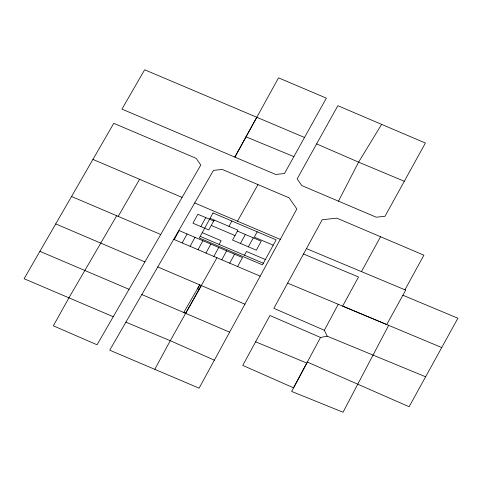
<?xml version="1.0" encoding="UTF-8"?>
<svg xmlns="http://www.w3.org/2000/svg" width="482" height="482" viewBox="0 0 482 482"><rect width="100%" height="100%" fill="white"/><g stroke="black" fill="none" stroke-linecap="round" stroke-linejoin="round"><path stroke-width="0.72" d="M338.478 201.169L358.59 162.139L381.624 124.368M388.649 325.35L343.051 412.224L291.634 391.432L320.5 337.46L327.2 336.177L425.636 376.797M327.2 336.177L324.35 330.278L338.256 304.287M154.782 369.333L199.096 388.167L296.858 208.965L289.104 197.837L222.329 169.447L213.49 170.375L109.721 350.197L154.782 369.333L170.267 340.702L216.948 257.743M174.261 239.566L179.159 230.601L242.512 257.581L237.614 266.546M182.178 242.94L187.076 233.975M190.101 246.314L194.993 237.343M200.874 226.582L205.766 217.611M198.018 249.688L202.916 240.717M214.195 220.051L208.79 229.956L192.951 223.208L197.849 214.243L213.689 220.985M205.941 253.056L210.833 244.091M219.105 244.41L221.136 240.693L202.241 232.649M228.968 226.347L231.878 221.015M213.857 256.43L218.756 247.465M221.774 259.804L226.673 250.833M229.697 263.178L234.589 254.207M240.47 243.446L245.362 234.475M248.387 246.814L253.285 237.849M244.446 255.207L246.477 251.49L265.371 259.533M257.219 231.806L254.309 237.138L273.21 245.181M255.641 341.804L306.829 363.073L293.562 387.835L242.759 365.41L269.956 315.505L320.5 337.46M404.952 289.796L423.895 255.171L336.846 218.153L322.199 219.732L273.872 308.329L324.35 330.278M361.47 271.613L380.539 236.734M256.792 117.265L234.855 157.108L278.53 77.837L326.362 98.141L284.476 173.526L275.638 174.448L121.952 109.107L144.636 69.776L304.516 137.472M404.302 181.274L385.016 216.267L376.213 217.201L301.768 185.564L297.147 178.9L337.852 105.709L425.389 143.027L404.302 181.274L358.59 162.139L316.62 143.913M402.892 295.237L457.9 318.234L409.11 406.73L307.341 362.078M237.493 221.184L257.978 184.612M201.319 285.543L185.654 313.312L183.769 312.505L199.741 284.868L197.554 288.628L199.162 289.333M55.719 223.919L24.1 278.729L113.252 316.722L200.795 165.037L196.204 158.355L113.776 123.314L55.719 223.919L144.871 261.913M118.204 216.37L139.587 179.298M113.252 316.722L97.045 344.781L53.363 325.82L68.932 297.822L116.698 215.731M246.037 136.846L293.893 156.626M303.491 254.002L358.53 276.987L342.636 306.094L386.733 324.555L405.705 290.116L306.425 248.61M287.627 283.115L441.741 347.552M125.898 322.157L170.267 340.702L214.376 360.181M92.942 159.422L182.094 197.415M194.686 202.97L280.271 239.397M210.074 218.298L237.951 230.173L232.547 240.072L256.31 250.188L261.202 241.223L237.445 231.101M211.261 225.437L235.017 235.553M200.211 236.367L263.341 263.25M173.689 239.325L260.202 276.168M71.559 196.499L160.711 234.493M157.783 266.95L244.922 304.172M39.91 251.327L129.062 289.321M141.835 294.544L229.649 332.176M212.984 212.972L199.331 237.975L262.467 264.859L276.114 239.855L212.984 212.972"/></g></svg>
